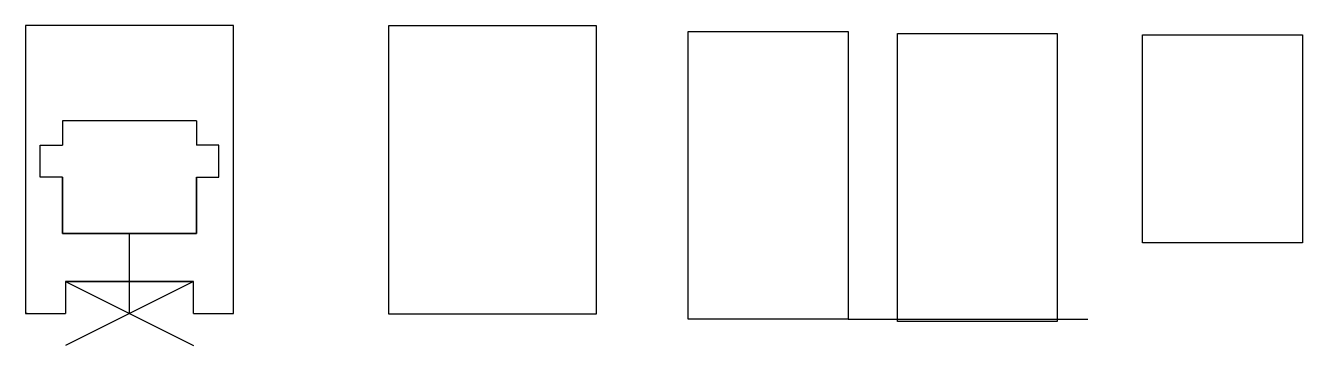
# Model space of a CAD drawing. Header units: millimetres. Extents: x -1 to 797, y -20 to 180.
import ezdxf

# ---------------------------------------------------------------- set-up
doc = ezdxf.new("R2010")
doc.units = ezdxf.units.MM
doc.header["$MEASUREMENT"] = 0
doc.layers.add('panes v2_Sketch1', color=7, linetype='Continuous')

msp = doc.modelspace()

# ---------------------------------------------------------------- linework, layer by layer
at = {"layer": 'panes v2_Sketch1'}
for p, q in [((129.22, 180), (-0.78, 180)), ((-0.78, 180), (-0.78, 0)), ((129.22, 0), (129.22, 180)), ((226.1, 179.86), (226.1, -0.14)), ((356.1, 179.86), (226.1, 179.86)), ((356.1, -0.14), (356.1, 179.86)), ((413.39, 176.35), (513.39, 176.35)), ((413.39, -3.65), (413.39, 176.35)), ((513.39, 176.35), (513.39, -3.65)), ((544.21, 175.06), (644.21, 175.06)), ((544.21, -4.94), (544.21, 175.06)), ((644.21, 175.06), (644.21, -4.94)), ((697.46, 174.2), (797.46, 174.2)), ((697.46, 44.2), (697.46, 174.2)), ((797.46, 174.2), (797.46, 44.2)), ((106.02, 120.5), (22.42, 120.5)), ((22.42, 120.5), (22.42, 105.25)), ((106.02, 120.5), (106.02, 105.25)), ((8.42, 105.25), (22.42, 105.25)), ((8.42, 85.25), (8.42, 105.25)), ((120.02, 105.25), (106.02, 105.25)), ((120.02, 85.25), (120.02, 105.25)), ((22.42, 85.25), (8.42, 85.25)), ((22.42, 50), (22.42, 85.25)), ((22.42, 85.25), (22.42, 50)), ((106.02, 50), (106.02, 85.25)), ((106.02, 85.25), (106.02, 50)), ((106.02, 85.25), (120.02, 85.25)), ((106.02, 50), (22.42, 50)), ((22.42, 50), (106.02, 50)), ((64.22, 0), (64.22, 50)), ((797.46, 44.2), (697.46, 44.2)), ((24.22, 20), (104.22, 20)), ((104.22, 20), (24.22, 20)), ((24.22, 20), (24.22, 0)), ((24.22, 20), (104.22, -20)), ((104.22, 20), (24.22, -20)), ((104.22, 0), (104.22, 20)), ((-0.78, 0), (24.22, 0)), ((104.22, 0), (129.22, 0)), ((226.1, -0.14), (356.1, -0.14)), ((513.39, -3.65), (413.39, -3.65)), ((513.39, -3.65), (663.39, -3.65)), ((644.21, -4.94), (544.21, -4.94))]:
    msp.add_line(p, q, dxfattribs=at)
for p in [(0, 0), (64.22, 0)]:
    msp.add_point(p, dxfattribs=at)

doc.saveas('drawing.dxf')
